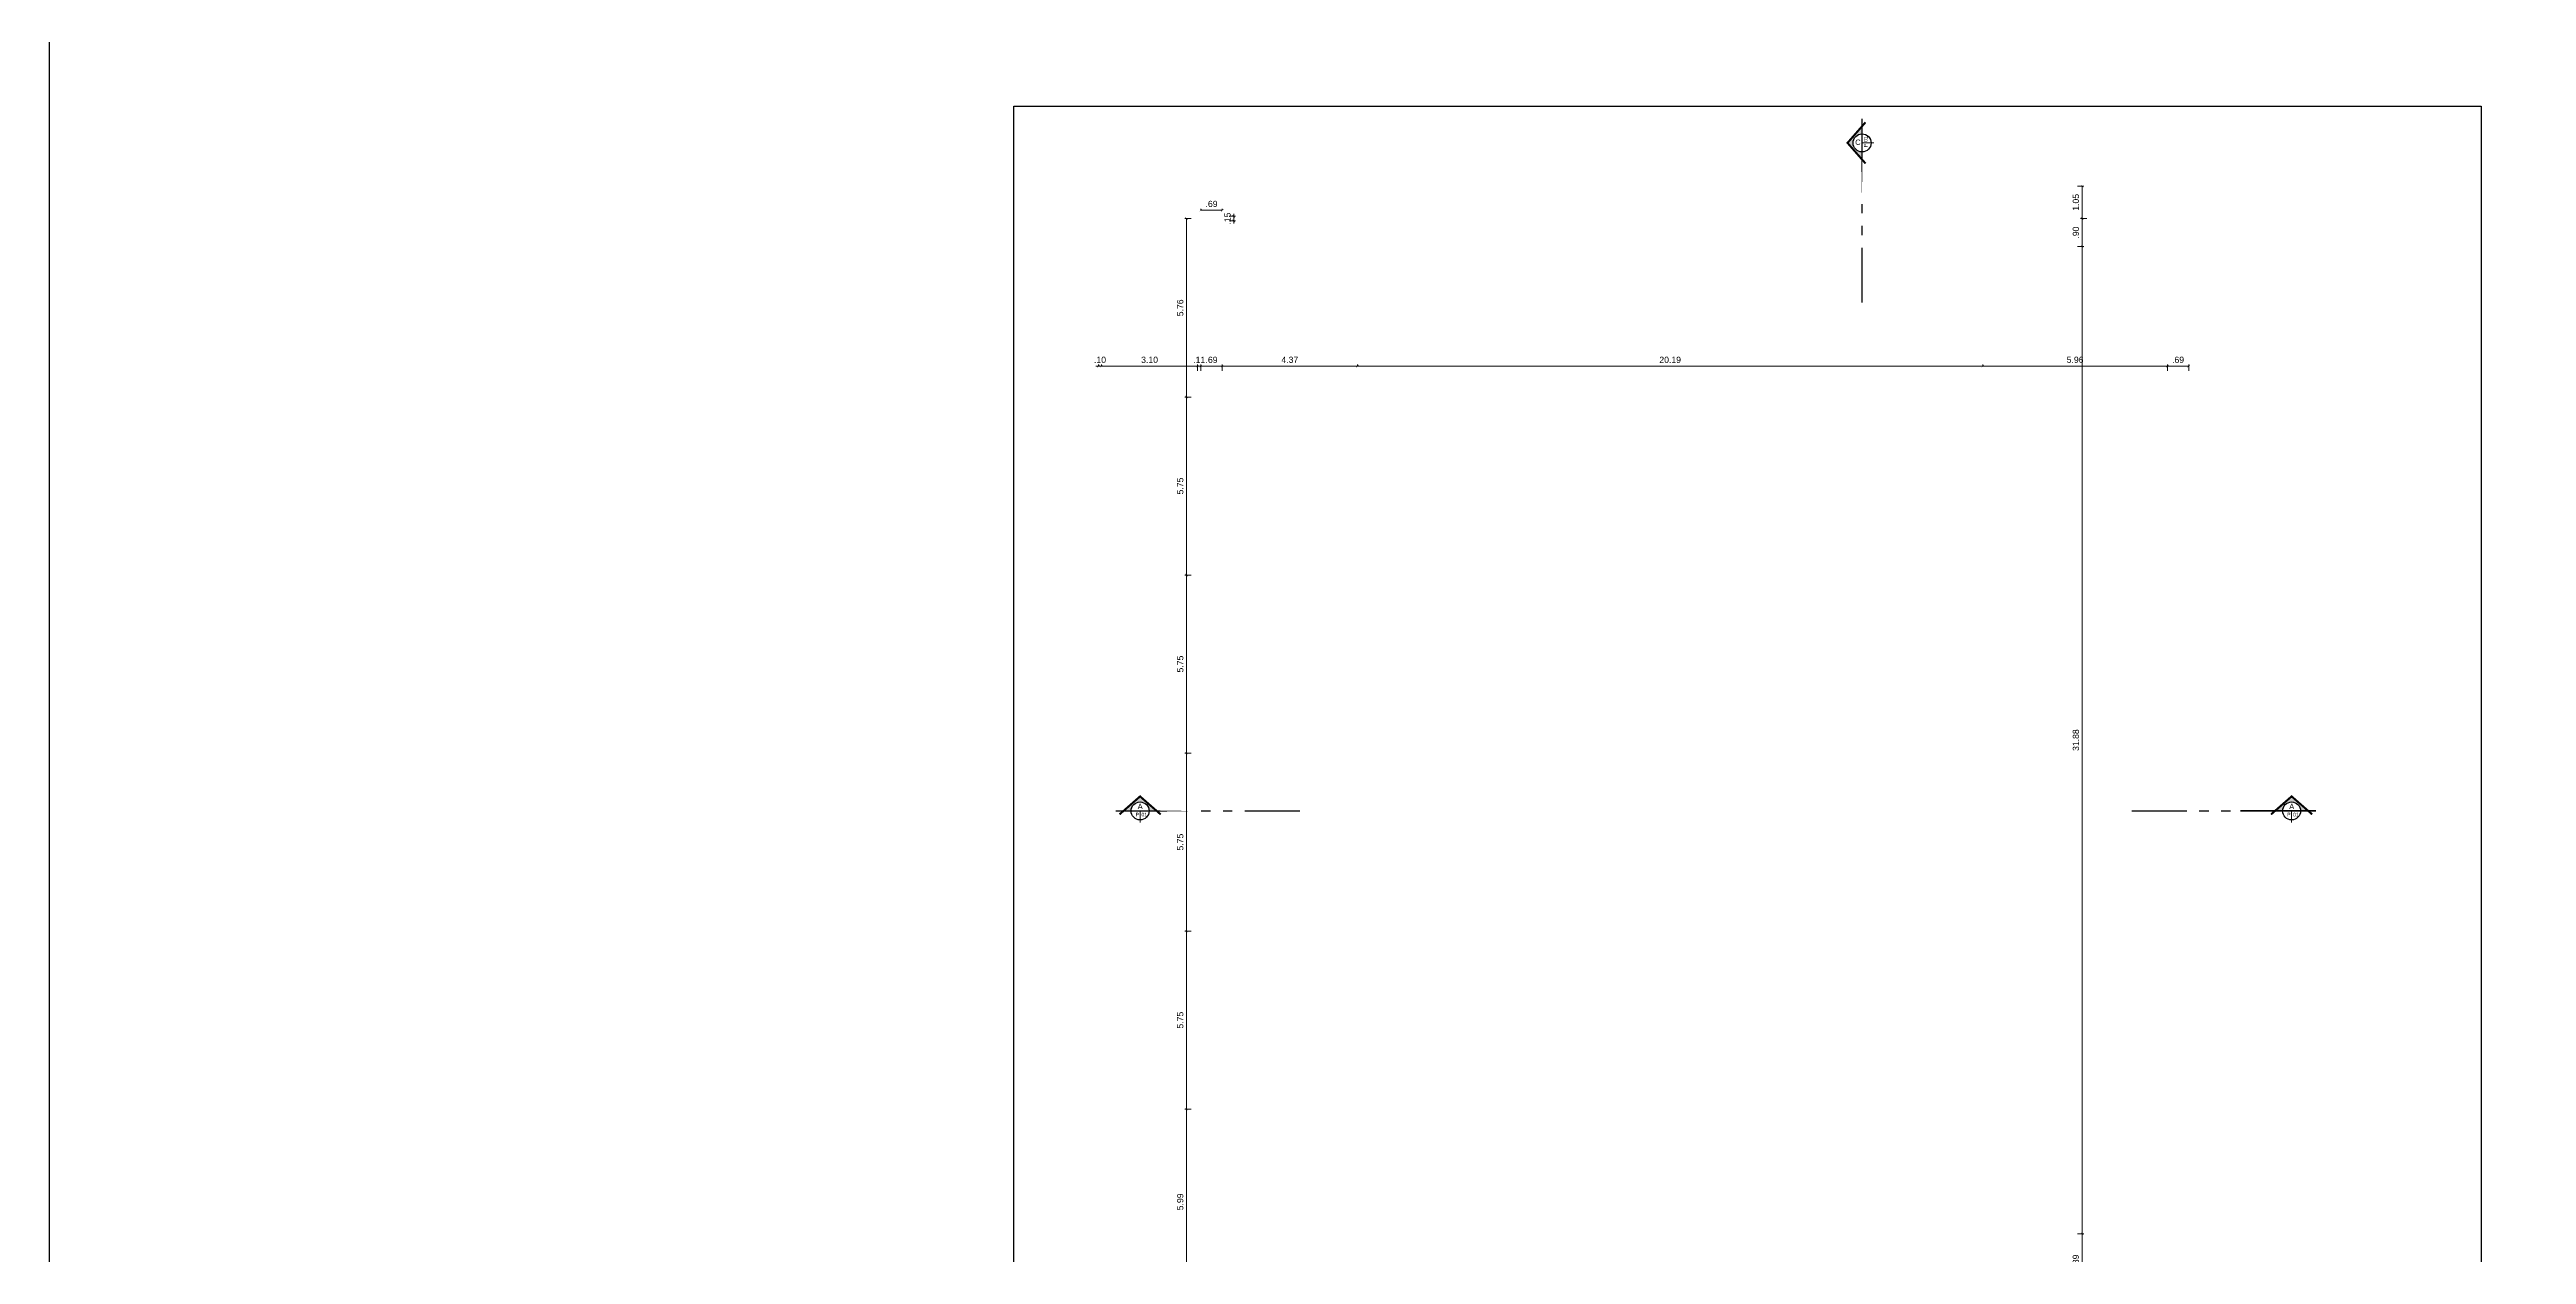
# Model space of a CAD drawing. Header units: metres. Extents: x 2494 to 3558, y 282 to 553.
# Drawn here: x 2494.2 to 2574.2, y 359.3 to 398.2 of the extents above; entities that cross this region are included whole.
import ezdxf

# ---------------------------------------------------------------- set-up
doc = ezdxf.new("R2010")
doc.units = ezdxf.units.M
doc.header["$LTSCALE"] = 7
doc.header["$MEASUREMENT"] = 0
doc.header["$PDMODE"] = 2
for name, color, linetype, lineweight in [('2prancha', 4, 'Continuous', 18), ('COTAS', 1, 'Continuous', 0), ('texto', 3, 'Continuous', 25)]:
    doc.layers.add(name, color=color, linetype=linetype, lineweight=lineweight)
doc.layers.add('COTA 1 100', color=2, linetype='Continuous')
doc.layers.add('PENA 02', color=2, linetype='Continuous')
doc.styles.add('Luana', font='arial.ttf')
doc.dimstyles.new('arial100', dxfattribs={"dimtxt": 0.2, "dimasz": 0.08, "dimexe": 0.05, "dimexo": 0.2, "dimgap": 0.1, "dimtad": 1, "dimzin": 4, "dimdsep": 46, "dimtxsty": 'Luana', "dimblk": 'ARCHTICK', "dimcen": 0, "dimclrd": 7, "dimclre": 7, "dimclrt": 256, "dimadec": 0, "dimazin": 0, "dimtfac": 1, "dimtix": 1, "dimtmove": 0, "dimatfit": 3, "dimldrblk": 'CLOSEDBLANK', "dimfxl": 0, "dimlwd": 5, "dimlwe": 5, "dimarcsym": 0})

# ---------------------------------------------------------------- blocks, each defined once
blk = doc.blocks.new('_ArchTick')
at = {"color": 0, "linetype": 'ByBlock', "const_width": 0.15}
blk.add_lwpolyline([(-0.5, -0.5), (0.5, 0.5)], dxfattribs=at)
blk = doc.blocks.new('*D118')
at = {"layer": 'COTA 1 100', "color": 7, "lineweight": 5}
for p, q in [((2559.701, 359.921), (2559.901, 359.921)), ((2559.851, 358.034), (2559.851, 359.921)), ((2559.701, 358.034), (2559.901, 358.034))]:
    blk.add_line(p, q, dxfattribs=at)
at = {"layer": 'Defpoints', "color": 0}
for p in [(2556.647, 359.921), (2559.851, 359.921), (2556.697, 358.034)]:
    blk.add_point(p, dxfattribs=at)
at = {"layer": 'COTA 1 100', "color": 7, "lineweight": 5, "xscale": 0.08, "yscale": 0.08, "zscale": 0.08}
for p, rotation in [((2559.851, 359.921), 90), ((2559.851, 358.034), 270)]:
    blk.add_blockref('_ArchTick', p, dxfattribs=dict(at, rotation=rotation))
at = {"layer": 'COTA 1 100', "insert": (2559.648, 358.978), "char_height": 0.2, "attachment_point": 5, "rotation": 90, "style": 'Luana'}
blk.add_mtext('1.89', dxfattribs=at)
blk = doc.blocks.new('_ClosedBlank')
at = {"layer": '2prancha', "color": 0, "lineweight": -2}
for p, q in [((-1, 0.17), (0, 0)), ((-1, 0.17), (-1, -0.17)), ((0, 0), (-1, -0.17))]:
    blk.add_line(p, q, dxfattribs=at)
blk = doc.blocks.new('*D119')
at = {"layer": 'COTA 1 100', "color": 7, "lineweight": 5}
for p, q in [((2559.701, 391.805), (2559.901, 391.805)), ((2559.851, 359.921), (2559.851, 391.805)), ((2559.701, 359.921), (2559.901, 359.921))]:
    blk.add_line(p, q, dxfattribs=at)
at = {"layer": 'Defpoints', "color": 0}
for p in [(2556.647, 391.805), (2559.851, 391.805), (2556.647, 359.921)]:
    blk.add_point(p, dxfattribs=at)
at = {"layer": 'COTA 1 100', "color": 7, "lineweight": 5, "xscale": 0.08, "yscale": 0.08, "zscale": 0.08}
for p, rotation in [((2559.851, 391.805), 90), ((2559.851, 359.921), 270)]:
    blk.add_blockref('_ArchTick', p, dxfattribs=dict(at, rotation=rotation))
at = {"layer": 'COTA 1 100', "insert": (2559.648, 375.863), "char_height": 0.2, "attachment_point": 5, "rotation": 90, "style": 'Luana'}
blk.add_mtext('31.88', dxfattribs=at)
blk = doc.blocks.new('*D120')
at = {"layer": 'COTA 1 100', "color": 7, "lineweight": 5}
for p, q in [((2560.001, 392.705), (2559.801, 392.705)), ((2559.851, 391.805), (2559.851, 392.705)), ((2559.701, 391.805), (2559.901, 391.805))]:
    blk.add_line(p, q, dxfattribs=at)
at = {"layer": 'Defpoints', "color": 0}
for p in [(2559.851, 392.705), (2562.497, 392.705), (2556.647, 391.805)]:
    blk.add_point(p, dxfattribs=at)
at = {"layer": 'COTA 1 100', "color": 7, "lineweight": 5, "xscale": 0.08, "yscale": 0.08, "zscale": 0.08}
for p, rotation in [((2559.851, 392.705), 90), ((2559.851, 391.805), 270)]:
    blk.add_blockref('_ArchTick', p, dxfattribs=dict(at, rotation=rotation))
at = {"layer": 'COTA 1 100', "insert": (2559.648, 392.255), "char_height": 0.2, "attachment_point": 5, "rotation": 90, "style": 'Luana'}
blk.add_mtext('.90', dxfattribs=at)
blk = doc.blocks.new('*D121')
at = {"layer": 'COTA 1 100', "color": 7, "lineweight": 5}
for p, q in [((2559.701, 393.755), (2559.901, 393.755)), ((2559.851, 392.705), (2559.851, 393.755)), ((2560.001, 392.705), (2559.801, 392.705))]:
    blk.add_line(p, q, dxfattribs=at)
at = {"layer": 'Defpoints', "color": 0}
for p in [(2556.647, 393.755), (2559.851, 393.755), (2562.497, 392.705)]:
    blk.add_point(p, dxfattribs=at)
at = {"layer": 'COTA 1 100', "color": 7, "lineweight": 5, "xscale": 0.08, "yscale": 0.08, "zscale": 0.08}
for p, rotation in [((2559.851, 393.755), 90), ((2559.851, 392.705), 270)]:
    blk.add_blockref('_ArchTick', p, dxfattribs=dict(at, rotation=rotation))
at = {"layer": 'COTA 1 100', "insert": (2559.648, 393.23), "char_height": 0.2, "attachment_point": 5, "rotation": 90, "style": 'Luana'}
blk.add_mtext('1.05', dxfattribs=at)
blk = doc.blocks.new('*D122')
at = {"layer": 'COTA 1 100', "color": 7, "lineweight": 5}
for p, q in [((2531.402, 392.976), (2531.402, 393.026)), ((2531.402, 392.976), (2532.092, 392.976)), ((2532.092, 392.976), (2532.092, 393.026))]:
    blk.add_line(p, q, dxfattribs=at)
at = {"layer": 'Defpoints', "color": 0}
for p in [(2531.402, 392.78), (2532.092, 392.976), (2532.092, 392.78)]:
    blk.add_point(p, dxfattribs=at)
at = {"layer": 'COTA 1 100', "color": 7, "lineweight": 5, "xscale": 0.08, "yscale": 0.08, "zscale": 0.08, "rotation": 180}
blk.add_blockref('_ArchTick', (2531.402, 392.976), dxfattribs=at)
at = {"layer": 'COTA 1 100', "color": 7, "lineweight": 5, "xscale": 0.08, "yscale": 0.08, "zscale": 0.08}
blk.add_blockref('_ArchTick', (2532.092, 392.976), dxfattribs=at)
at = {"layer": 'COTA 1 100', "insert": (2531.747, 393.178), "char_height": 0.2, "attachment_point": 5, "style": 'Luana'}
blk.add_mtext('.69', dxfattribs=at)
blk = doc.blocks.new('*D123')
at = {"layer": 'COTA 1 100', "color": 7, "lineweight": 5}
for p, q in [((2532.317, 392.78), (2532.517, 392.78)), ((2532.317, 392.63), (2532.517, 392.63)), ((2532.467, 392.78), (2532.467, 392.86)), ((2532.467, 392.63), (2532.467, 392.78)), ((2532.467, 392.63), (2532.467, 392.55))]:
    blk.add_line(p, q, dxfattribs=at)
at = {"layer": 'Defpoints', "color": 0}
for p in [(2531.402, 392.78), (2531.402, 392.63), (2532.467, 392.78)]:
    blk.add_point(p, dxfattribs=at)
at = {"layer": 'COTA 1 100', "color": 7, "lineweight": 5, "xscale": 0.08, "yscale": 0.08, "zscale": 0.08}
for p, rotation in [((2532.467, 392.78), 270), ((2532.467, 392.63), 90)]:
    blk.add_blockref('_ArchTick', p, dxfattribs=dict(at, rotation=rotation))
at = {"layer": 'COTA 1 100', "insert": (2532.265, 392.705), "char_height": 0.2, "attachment_point": 5, "rotation": 90, "style": 'Luana'}
blk.add_mtext('.15', dxfattribs=at)
blk = doc.blocks.new('*D124')
at = {"layer": 'COTA 1 100', "color": 7, "lineweight": 5}
for p, q in [((2531.088, 392.705), (2530.888, 392.705)), ((2530.938, 392.705), (2530.938, 386.944)), ((2531.088, 386.944), (2530.888, 386.944))]:
    blk.add_line(p, q, dxfattribs=at)
at = {"layer": 'Defpoints', "color": 0}
for p in [(2531.402, 392.705), (2530.938, 386.944), (2531.402, 386.944)]:
    blk.add_point(p, dxfattribs=at)
at = {"layer": 'COTA 1 100', "color": 7, "lineweight": 5, "xscale": 0.08, "yscale": 0.08, "zscale": 0.08}
for p, rotation in [((2530.938, 392.705), 90), ((2530.938, 386.944), 270)]:
    blk.add_blockref('_ArchTick', p, dxfattribs=dict(at, rotation=rotation))
at = {"layer": 'COTA 1 100', "insert": (2530.736, 389.824), "char_height": 0.2, "attachment_point": 5, "rotation": 90, "style": 'Luana'}
blk.add_mtext('5.76', dxfattribs=at)
blk = doc.blocks.new('*D125')
at = {"layer": 'COTA 1 100', "color": 7, "lineweight": 5}
for p, q in [((2531.088, 386.944), (2530.888, 386.944)), ((2530.938, 386.944), (2530.938, 381.194)), ((2531.088, 381.194), (2530.888, 381.194))]:
    blk.add_line(p, q, dxfattribs=at)
at = {"layer": 'Defpoints', "color": 0}
for p in [(2531.402, 386.944), (2530.938, 381.194), (2531.402, 381.194)]:
    blk.add_point(p, dxfattribs=at)
at = {"layer": 'COTA 1 100', "color": 7, "lineweight": 5, "xscale": 0.08, "yscale": 0.08, "zscale": 0.08}
for p, rotation in [((2530.938, 386.944), 90), ((2530.938, 381.194), 270)]:
    blk.add_blockref('_ArchTick', p, dxfattribs=dict(at, rotation=rotation))
at = {"layer": 'COTA 1 100', "insert": (2530.737, 384.069), "char_height": 0.2, "attachment_point": 5, "rotation": 90, "style": 'Luana'}
blk.add_mtext('5.75', dxfattribs=at)
blk = doc.blocks.new('*D126')
at = {"layer": 'COTA 1 100', "color": 7, "lineweight": 5}
for p, q in [((2531.088, 381.194), (2530.888, 381.194)), ((2530.938, 381.194), (2530.938, 375.444)), ((2531.088, 375.444), (2530.888, 375.444))]:
    blk.add_line(p, q, dxfattribs=at)
at = {"layer": 'Defpoints', "color": 0}
for p in [(2531.402, 381.194), (2530.938, 375.444), (2531.402, 375.444)]:
    blk.add_point(p, dxfattribs=at)
at = {"layer": 'COTA 1 100', "color": 7, "lineweight": 5, "xscale": 0.08, "yscale": 0.08, "zscale": 0.08}
for p, rotation in [((2530.938, 381.194), 90), ((2530.938, 375.444), 270)]:
    blk.add_blockref('_ArchTick', p, dxfattribs=dict(at, rotation=rotation))
at = {"layer": 'COTA 1 100', "insert": (2530.737, 378.319), "char_height": 0.2, "attachment_point": 5, "rotation": 90, "style": 'Luana'}
blk.add_mtext('5.75', dxfattribs=at)
blk = doc.blocks.new('*D127')
at = {"layer": 'COTA 1 100', "color": 7, "lineweight": 5}
for p, q in [((2531.088, 375.444), (2530.888, 375.444)), ((2530.938, 375.444), (2530.938, 369.694)), ((2531.088, 369.694), (2530.888, 369.694))]:
    blk.add_line(p, q, dxfattribs=at)
at = {"layer": 'Defpoints', "color": 0}
for p in [(2531.402, 375.444), (2530.938, 369.694), (2531.402, 369.694)]:
    blk.add_point(p, dxfattribs=at)
at = {"layer": 'COTA 1 100', "color": 7, "lineweight": 5, "xscale": 0.08, "yscale": 0.08, "zscale": 0.08}
for p, rotation in [((2530.938, 375.444), 90), ((2530.938, 369.694), 270)]:
    blk.add_blockref('_ArchTick', p, dxfattribs=dict(at, rotation=rotation))
at = {"layer": 'COTA 1 100', "insert": (2530.737, 372.569), "char_height": 0.2, "attachment_point": 5, "rotation": 90, "style": 'Luana'}
blk.add_mtext('5.75', dxfattribs=at)
blk = doc.blocks.new('*D128')
at = {"layer": 'COTA 1 100', "color": 7, "lineweight": 5}
for p, q in [((2531.088, 369.694), (2530.888, 369.694)), ((2530.938, 369.694), (2530.938, 363.944)), ((2531.088, 363.944), (2530.888, 363.944))]:
    blk.add_line(p, q, dxfattribs=at)
at = {"layer": 'Defpoints', "color": 0}
for p in [(2531.402, 369.694), (2530.938, 363.944), (2531.402, 363.944)]:
    blk.add_point(p, dxfattribs=at)
at = {"layer": 'COTA 1 100', "color": 7, "lineweight": 5, "xscale": 0.08, "yscale": 0.08, "zscale": 0.08}
for p, rotation in [((2530.938, 369.694), 90), ((2530.938, 363.944), 270)]:
    blk.add_blockref('_ArchTick', p, dxfattribs=dict(at, rotation=rotation))
at = {"layer": 'COTA 1 100', "insert": (2530.737, 366.819), "char_height": 0.2, "attachment_point": 5, "rotation": 90, "style": 'Luana'}
blk.add_mtext('5.75', dxfattribs=at)
blk = doc.blocks.new('*D129')
at = {"layer": 'COTA 1 100', "color": 7, "lineweight": 5}
for p, q in [((2531.088, 363.944), (2530.888, 363.944)), ((2530.938, 363.944), (2530.938, 357.959)), ((2531.088, 357.959), (2530.888, 357.959))]:
    blk.add_line(p, q, dxfattribs=at)
at = {"layer": 'Defpoints', "color": 0}
for p in [(2531.402, 363.944), (2530.938, 357.959), (2531.412, 357.959)]:
    blk.add_point(p, dxfattribs=at)
at = {"layer": 'COTA 1 100', "color": 7, "lineweight": 5, "xscale": 0.08, "yscale": 0.08, "zscale": 0.08}
for p, rotation in [((2530.938, 363.944), 90), ((2530.938, 357.959), 270)]:
    blk.add_blockref('_ArchTick', p, dxfattribs=dict(at, rotation=rotation))
at = {"layer": 'COTA 1 100', "insert": (2530.736, 360.952), "char_height": 0.2, "attachment_point": 5, "rotation": 90, "style": 'Luana'}
blk.add_mtext('5.99', dxfattribs=at)
blk = doc.blocks.new('*D130')
at = {"layer": 'COTA 1 100', "color": 7, "lineweight": 5}
for p, q in [((2562.602, 387.792), (2562.602, 387.992)), ((2563.292, 387.942), (2562.602, 387.942)), ((2563.292, 387.792), (2563.292, 387.992))]:
    blk.add_line(p, q, dxfattribs=at)
at = {"layer": 'Defpoints', "color": 0}
for p in [(2562.602, 387.942), (2562.602, 386.944), (2563.292, 386.944)]:
    blk.add_point(p, dxfattribs=at)
at = {"layer": 'COTA 1 100', "color": 7, "lineweight": 5, "xscale": 0.08, "yscale": 0.08, "zscale": 0.08, "rotation": 180}
blk.add_blockref('_ArchTick', (2562.602, 387.942), dxfattribs=at)
at = {"layer": 'COTA 1 100', "color": 7, "lineweight": 5, "xscale": 0.08, "yscale": 0.08, "zscale": 0.08}
blk.add_blockref('_ArchTick', (2563.292, 387.942), dxfattribs=at)
at = {"layer": 'COTA 1 100', "insert": (2562.947, 388.144), "char_height": 0.2, "attachment_point": 5, "style": 'Luana'}
blk.add_mtext('.69', dxfattribs=at)
blk = doc.blocks.new('*D131')
at = {"layer": 'COTA 1 100', "color": 7, "lineweight": 5}
for p, q in [((2556.647, 387.942), (2556.647, 387.992)), ((2562.602, 387.942), (2556.647, 387.942)), ((2562.602, 387.792), (2562.602, 387.992))]:
    blk.add_line(p, q, dxfattribs=at)
at = {"layer": 'Defpoints', "color": 0}
for p in [(2556.647, 387.942), (2556.647, 387.942), (2562.602, 386.944)]:
    blk.add_point(p, dxfattribs=at)
at = {"layer": 'COTA 1 100', "color": 7, "lineweight": 5, "xscale": 0.08, "yscale": 0.08, "zscale": 0.08, "rotation": 180}
blk.add_blockref('_ArchTick', (2556.647, 387.942), dxfattribs=at)
at = {"layer": 'COTA 1 100', "color": 7, "lineweight": 5, "xscale": 0.08, "yscale": 0.08, "zscale": 0.08}
blk.add_blockref('_ArchTick', (2562.602, 387.942), dxfattribs=at)
at = {"layer": 'COTA 1 100', "insert": (2559.624, 388.144), "char_height": 0.2, "attachment_point": 5, "style": 'Luana'}
blk.add_mtext('5.96', dxfattribs=at)
blk = doc.blocks.new('*D132')
at = {"layer": 'COTA 1 100', "color": 7, "lineweight": 5}
for p, q in [((2536.457, 387.942), (2536.457, 387.992)), ((2556.647, 387.942), (2536.457, 387.942)), ((2556.647, 387.942), (2556.647, 387.992))]:
    blk.add_line(p, q, dxfattribs=at)
at = {"layer": 'Defpoints', "color": 0}
for p in [(2536.457, 387.942), (2536.457, 387.942), (2556.647, 387.942)]:
    blk.add_point(p, dxfattribs=at)
at = {"layer": 'COTA 1 100', "color": 7, "lineweight": 5, "xscale": 0.08, "yscale": 0.08, "zscale": 0.08, "rotation": 180}
blk.add_blockref('_ArchTick', (2536.457, 387.942), dxfattribs=at)
at = {"layer": 'COTA 1 100', "color": 7, "lineweight": 5, "xscale": 0.08, "yscale": 0.08, "zscale": 0.08}
blk.add_blockref('_ArchTick', (2556.647, 387.942), dxfattribs=at)
at = {"layer": 'COTA 1 100', "insert": (2546.552, 388.144), "char_height": 0.2, "attachment_point": 5, "style": 'Luana'}
blk.add_mtext('20.19', dxfattribs=at)
blk = doc.blocks.new('*D133')
at = {"layer": 'COTA 1 100', "color": 7, "lineweight": 5}
for p, q in [((2532.092, 387.792), (2532.092, 387.992)), ((2536.457, 387.942), (2532.092, 387.942)), ((2536.457, 387.942), (2536.457, 387.992))]:
    blk.add_line(p, q, dxfattribs=at)
at = {"layer": 'Defpoints', "color": 0}
for p in [(2532.092, 387.942), (2536.457, 387.942), (2532.092, 386.944)]:
    blk.add_point(p, dxfattribs=at)
at = {"layer": 'COTA 1 100', "color": 7, "lineweight": 5, "xscale": 0.08, "yscale": 0.08, "zscale": 0.08, "rotation": 180}
blk.add_blockref('_ArchTick', (2532.092, 387.942), dxfattribs=at)
at = {"layer": 'COTA 1 100', "color": 7, "lineweight": 5, "xscale": 0.08, "yscale": 0.08, "zscale": 0.08}
blk.add_blockref('_ArchTick', (2536.457, 387.942), dxfattribs=at)
at = {"layer": 'COTA 1 100', "insert": (2534.274, 388.144), "char_height": 0.2, "attachment_point": 5, "style": 'Luana'}
blk.add_mtext('4.37', dxfattribs=at)
blk = doc.blocks.new('*D134')
at = {"layer": 'COTA 1 100', "color": 7, "lineweight": 5}
for p, q in [((2531.402, 387.792), (2531.402, 387.992)), ((2532.092, 387.942), (2531.402, 387.942)), ((2532.092, 387.792), (2532.092, 387.992))]:
    blk.add_line(p, q, dxfattribs=at)
at = {"layer": 'Defpoints', "color": 0}
for p in [(2531.402, 387.942), (2531.402, 386.944), (2532.092, 386.944)]:
    blk.add_point(p, dxfattribs=at)
at = {"layer": 'COTA 1 100', "color": 7, "lineweight": 5, "xscale": 0.08, "yscale": 0.08, "zscale": 0.08, "rotation": 180}
blk.add_blockref('_ArchTick', (2531.402, 387.942), dxfattribs=at)
at = {"layer": 'COTA 1 100', "color": 7, "lineweight": 5, "xscale": 0.08, "yscale": 0.08, "zscale": 0.08}
blk.add_blockref('_ArchTick', (2532.092, 387.942), dxfattribs=at)
at = {"layer": 'COTA 1 100', "insert": (2531.747, 388.144), "char_height": 0.2, "attachment_point": 5, "style": 'Luana'}
blk.add_mtext('.69', dxfattribs=at)
blk = doc.blocks.new('*D135')
at = {"layer": 'COTA 1 100', "color": 7, "lineweight": 5}
for p, q in [((2531.297, 387.942), (2531.217, 387.942)), ((2531.297, 387.792), (2531.297, 387.992)), ((2531.402, 387.942), (2531.297, 387.942)), ((2531.402, 387.792), (2531.402, 387.992)), ((2531.402, 387.942), (2531.482, 387.942))]:
    blk.add_line(p, q, dxfattribs=at)
at = {"layer": 'Defpoints', "color": 0}
for p in [(2531.297, 387.942), (2531.297, 386.944), (2531.402, 386.944)]:
    blk.add_point(p, dxfattribs=at)
at = {"layer": 'COTA 1 100', "color": 7, "lineweight": 5, "xscale": 0.08, "yscale": 0.08, "zscale": 0.08}
blk.add_blockref('_ArchTick', (2531.297, 387.942), dxfattribs=at)
at = {"layer": 'COTA 1 100', "color": 7, "lineweight": 5, "xscale": 0.08, "yscale": 0.08, "zscale": 0.08, "rotation": 180}
blk.add_blockref('_ArchTick', (2531.402, 387.942), dxfattribs=at)
at = {"layer": 'COTA 1 100', "insert": (2531.349, 388.143), "char_height": 0.2, "attachment_point": 5, "style": 'Luana'}
blk.add_mtext('.11', dxfattribs=at)
blk = doc.blocks.new('*D136')
at = {"layer": 'COTA 1 100', "color": 7, "lineweight": 5}
for p, q in [((2528.197, 387.942), (2528.197, 387.992)), ((2531.297, 387.942), (2528.197, 387.942)), ((2531.297, 387.792), (2531.297, 387.992))]:
    blk.add_line(p, q, dxfattribs=at)
at = {"layer": 'Defpoints', "color": 0}
for p in [(2528.197, 387.942), (2528.197, 387.942), (2531.297, 386.944)]:
    blk.add_point(p, dxfattribs=at)
at = {"layer": 'COTA 1 100', "color": 7, "lineweight": 5, "xscale": 0.08, "yscale": 0.08, "zscale": 0.08, "rotation": 180}
blk.add_blockref('_ArchTick', (2528.197, 387.942), dxfattribs=at)
at = {"layer": 'COTA 1 100', "color": 7, "lineweight": 5, "xscale": 0.08, "yscale": 0.08, "zscale": 0.08}
blk.add_blockref('_ArchTick', (2531.297, 387.942), dxfattribs=at)
at = {"layer": 'COTA 1 100', "insert": (2529.747, 388.144), "char_height": 0.2, "attachment_point": 5, "style": 'Luana'}
blk.add_mtext('3.10', dxfattribs=at)
blk = doc.blocks.new('*D137')
at = {"layer": 'COTA 1 100', "color": 7, "lineweight": 5}
for p, q in [((2528.097, 387.942), (2528.017, 387.942)), ((2528.097, 387.942), (2528.097, 387.992)), ((2528.197, 387.942), (2528.097, 387.942)), ((2528.197, 387.942), (2528.197, 387.992)), ((2528.197, 387.942), (2528.277, 387.942))]:
    blk.add_line(p, q, dxfattribs=at)
at = {"layer": 'Defpoints', "color": 0}
for p in [(2528.097, 387.942), (2528.097, 387.942), (2528.197, 387.942)]:
    blk.add_point(p, dxfattribs=at)
at = {"layer": 'COTA 1 100', "color": 7, "lineweight": 5, "xscale": 0.08, "yscale": 0.08, "zscale": 0.08}
blk.add_blockref('_ArchTick', (2528.097, 387.942), dxfattribs=at)
at = {"layer": 'COTA 1 100', "color": 7, "lineweight": 5, "xscale": 0.08, "yscale": 0.08, "zscale": 0.08, "rotation": 180}
blk.add_blockref('_ArchTick', (2528.197, 387.942), dxfattribs=at)
at = {"layer": 'COTA 1 100', "insert": (2528.147, 388.144), "char_height": 0.2, "attachment_point": 5, "style": 'Luana'}
blk.add_mtext('.10', dxfattribs=at)

msp = doc.modelspace()

# ---------------------------------------------------------------- hatches: boundary and pattern name
at = {"layer": 'PENA 02'}
for points in [[(2552.457, 395.15, -0.414214), (2552.747, 395.44), (2552.747, 395.688), (2552.276, 395.15), (2552.747, 394.613), (2552.747, 394.861, -0.414214)], [(2529.729, 373.576), (2529.977, 373.576), (2529.44, 374.046), (2528.902, 373.576), (2529.15, 373.576, -1)], [(2566.323, 373.576), (2566.076, 373.576), (2566.613, 374.046), (2567.15, 373.576), (2566.903, 373.576, 1)]]:
    msp.add_hatch(color=251, dxfattribs=at).paths.add_polyline_path(points)

# ---------------------------------------------------------------- linework, layer by layer
for points in [[(2494.237, 428.695), (2640.445, 428.695), (2640.445, 282.488), (2494.237, 282.488)], [(2525.369, 396.335), (2572.731, 396.335), (2572.731, 298.821), (2525.369, 298.821)]]:
    msp.add_lwpolyline(points, close=True)
at = {"layer": 'COTAS', "ltscale": 50}
for points in [[(2553.124, 395.15), (2552.747, 395.15)], [(2529.44, 373.198), (2529.44, 373.576)], [(2566.613, 373.198), (2566.613, 373.576)]]:
    msp.add_lwpolyline(points, dxfattribs=at)
at = {"layer": 'PENA 02', "const_width": 0.0654}
for points in [[(2552.858, 395.815), (2552.276, 395.15), (2552.858, 394.485)], [(2528.775, 373.464), (2529.44, 374.046), (2530.105, 373.464)], [(2567.278, 373.464), (2566.613, 374.046), (2565.948, 373.464)]]:
    msp.add_lwpolyline(points, dxfattribs=at)
at = {"layer": 'PENA 02', "color": 1, "const_width": 0.0392}
for points in [[(2552.747, 393.503), (2552.747, 395.935)], [(2531.087, 373.576), (2528.655, 373.576)], [(2564.965, 373.576), (2567.397, 373.576)]]:
    msp.add_lwpolyline(points, close=True, dxfattribs=at)
for points in [[(2552.747, 392.876), (2552.747, 393.181)], [(2552.747, 392.17), (2552.747, 392.475)], [(2552.747, 389.991), (2552.747, 391.769)], [(2531.714, 373.576), (2531.409, 373.576)], [(2532.42, 373.576), (2532.115, 373.576)], [(2534.599, 373.576), (2532.821, 373.576)], [(2561.454, 373.576), (2563.232, 373.576)], [(2563.633, 373.576), (2563.938, 373.576)], [(2564.339, 373.576), (2564.644, 373.576)]]:
    msp.add_lwpolyline(points, dxfattribs=at)
at = {"layer": 'PENA 02', "color": 1}
for points in [[(2561.454, 373.576), (2563.232, 373.576)], [(2563.633, 373.576), (2563.938, 373.576)], [(2564.339, 373.576), (2564.644, 373.576)]]:
    msp.add_lwpolyline(points, dxfattribs=at)
msp.add_lwpolyline([(2564.965, 373.576), (2567.397, 373.576)], close=True, dxfattribs=at)
at = {"layer": 'PENA 02'}
for centre in [(2552.747, 395.15), (2529.44, 373.576), (2566.613, 373.576)]:
    msp.add_circle(centre, 0.29, dxfattribs=at)

# ---------------------------------------------------------------- texts
at = {"layer": 'PENA 02', "style": 'Luana'}
for s, p in [('C', (2552.525, 395.083)), ('A', (2529.362, 373.635)), ('A', (2566.535, 373.635))]:
    msp.add_text(s, height=0.175, dxfattribs=at).set_placement(p)
at = {"layer": 'texto', "color": 250, "style": 'Luana'}
for s, height, p in [('01', 0.1167, (2552.922, 395.184)), ('P', 0.117, (2552.922, 395.007))]:
    msp.add_text(s, height=height, rotation=90, dxfattribs=at).set_placement(p)
for s, height, p in [('P', 0.117, (2529.297, 373.4)), ('01', 0.1167, (2529.486, 373.4)), ('P', 0.117, (2566.47, 373.4)), ('01', 0.1167, (2566.66, 373.4))]:
    msp.add_text(s, height=height, dxfattribs=at).set_placement(p)

# ---------------------------------------------------------------- dimensions: what is measured, and where the dimension line sits
at = {"layer": 'COTA 1 100'}
for base, p1, p2, picture, middle in [((2559.851, 393.755), (2562.497, 392.705), (2556.647, 393.755), '*D121', (2559.648, 393.23)), ((2559.851, 392.705), (2556.647, 391.805), (2562.497, 392.705), '*D120', (2559.648, 392.255)), ((2559.851, 391.805), (2556.647, 359.921), (2556.647, 391.805), '*D119', (2559.648, 375.863)), ((2530.938, 381.194), (2531.402, 386.944), (2531.402, 381.194), '*D125', (2530.737, 384.069)), ((2530.938, 375.444), (2531.402, 381.194), (2531.402, 375.444), '*D126', (2530.737, 378.319)), ((2530.938, 369.694), (2531.402, 375.444), (2531.402, 369.694), '*D127', (2530.737, 372.569)), ((2530.938, 363.944), (2531.402, 369.694), (2531.402, 363.944), '*D128', (2530.737, 366.819)), ((2530.938404283, 357.959212351), (2531.401890456, 363.944212351), (2531.411890456, 357.959212351), '*D129', (2530.736289686, 360.951712351))]:
    dim = msp.add_linear_dim(base=base, p1=p1, p2=p2, angle=90, dimstyle='arial100', override={"dimtmove": 1}, dxfattribs=at)
    dim.commit()
    dim.dimension.update_dxf_attribs({"geometry": picture, "text_midpoint": middle})
for base, p1, p2, picture, middle in [((2530.938, 386.944), (2531.402, 392.705), (2531.402, 386.944), '*D124', (2530.736, 389.824)), ((2532.467, 392.78), (2531.402, 392.63), (2531.402, 392.78), '*D123', (2532.265, 392.705)), ((2559.851, 359.921), (2556.697, 358.034), (2556.647, 359.921), '*D118', (2559.648, 358.978))]:
    dim = msp.add_linear_dim(base=base, p1=p1, p2=p2, angle=90, dimstyle='arial100', dxfattribs=at)
    dim.commit()
    dim.dimension.update_dxf_attribs({"geometry": picture, "text_midpoint": middle})
for base, p1, p2, picture, middle in [((2532.092, 392.976), (2531.402, 392.78), (2532.092, 392.78), '*D122', (2531.747, 393.178)), ((2562.602, 387.942), (2563.292, 386.944), (2562.602, 386.944), '*D130', (2562.947, 388.144))]:
    dim = msp.add_linear_dim(base=base, p1=p1, p2=p2, dimstyle='arial100', dxfattribs=at)
    dim.commit()
    dim.dimension.update_dxf_attribs({"geometry": picture, "text_midpoint": middle})
for base, p1, p2, picture, middle in [((2528.097, 387.942), (2528.197, 387.942), (2528.097, 387.942), '*D137', (2528.147, 388.144)), ((2528.197, 387.942), (2531.297, 386.944), (2528.197, 387.942), '*D136', (2529.747, 388.144)), ((2531.296890456, 387.942157724), (2531.401890456, 386.944212351), (2531.296890456, 386.944212351), '*D135', (2531.349390456, 388.142567001)), ((2531.402, 387.942), (2532.092, 386.944), (2531.402, 386.944), '*D134', (2531.747, 388.144)), ((2532.091890456, 387.942157724), (2536.456890456, 387.942157724), (2532.091890456, 386.944212351), '*D133', (2534.274390456, 388.144340534)), ((2536.457, 387.942), (2556.647, 387.942), (2536.457, 387.942), '*D132', (2546.552, 388.144)), ((2556.646890456, 387.942157724), (2562.601890456, 386.944212351), (2556.646890456, 387.942157724), '*D131', (2559.624390456, 388.144272321))]:
    dim = msp.add_linear_dim(base=base, p1=p1, p2=p2, dimstyle='arial100', override={"dimtmove": 1}, dxfattribs=at)
    dim.commit()
    dim.dimension.update_dxf_attribs({"geometry": picture, "text_midpoint": middle})

doc.saveas('drawing.dxf')
